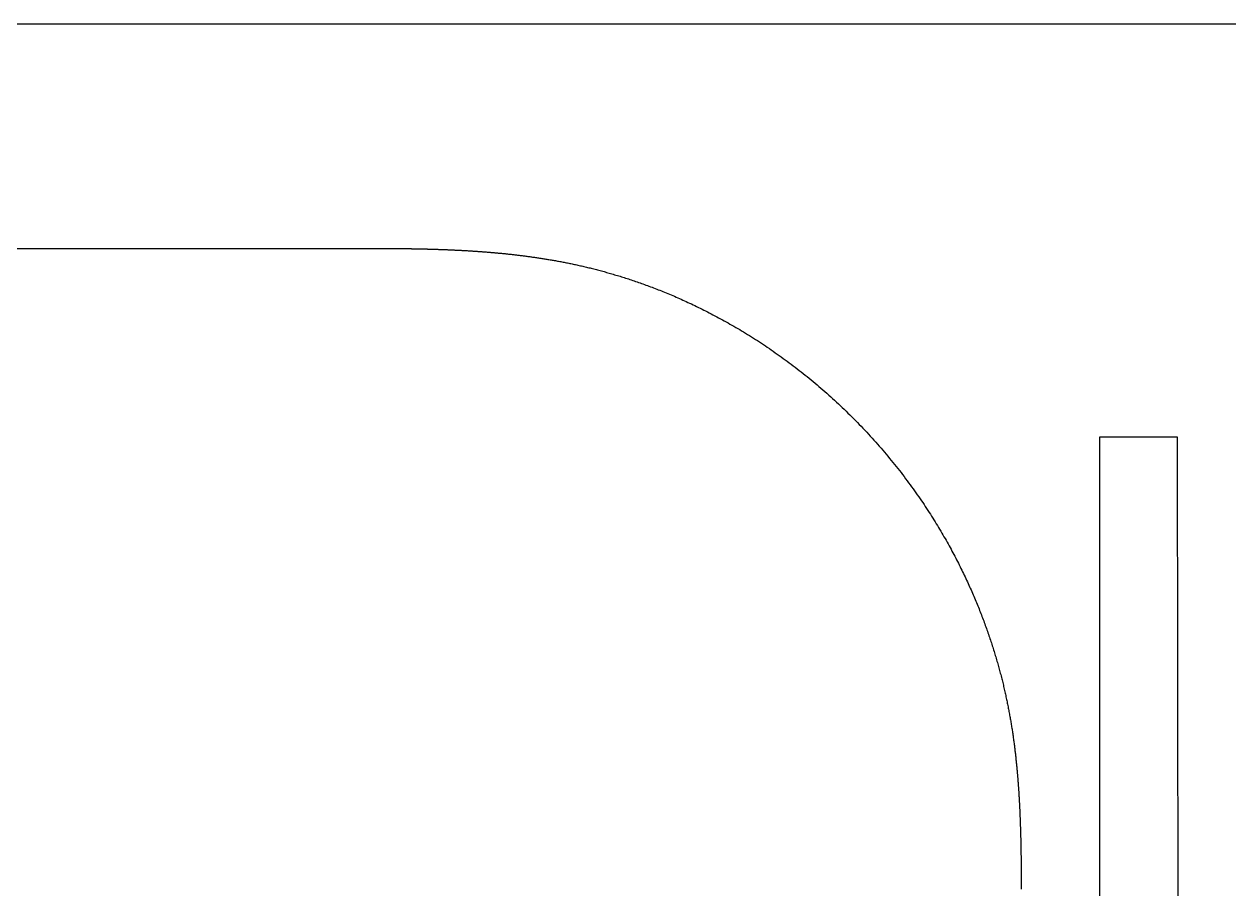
# Model space of a CAD drawing. Extents: x -39 to 318, y 1 to 395.
# Drawn here: x 93.85 to 143.07, y 359.55 to 394.87 of the extents above; entities that cross this region are included whole.
import ezdxf

# ---------------------------------------------------------------- set-up
doc = ezdxf.new("R2010")
doc.units = 0

msp = doc.modelspace()

# ---------------------------------------------------------------- linework, layer by layer
at = {"layer": 'Layer 1'}
for p, q in [((197.072, 394.871), (83.0114, 394.871)), ((85.0071, 385.713), (103.369, 385.713)), ((103.369, 385.713), (103.387, 385.713)), ((103.387, 385.713), (103.405, 385.713)), ((103.405, 385.713), (103.423, 385.713)), ((103.423, 385.713), (103.441, 385.713)), ((103.441, 385.713), (103.459, 385.713)), ((103.459, 385.713), (103.477, 385.713)), ((103.477, 385.713), (103.495, 385.713)), ((103.495, 385.713), (103.513, 385.713)), ((103.513, 385.713), (103.531, 385.713)), ((103.531, 385.713), (103.549, 385.713)), ((103.549, 385.713), (103.568, 385.713)), ((103.568, 385.713), (103.586, 385.713)), ((103.586, 385.713), (103.604, 385.713)), ((103.604, 385.713), (103.622, 385.713)), ((103.622, 385.713), (103.641, 385.713)), ((103.641, 385.713), (103.659, 385.713)), ((103.659, 385.713), (103.678, 385.713)), ((103.678, 385.713), (103.696, 385.713)), ((103.696, 385.713), (103.714, 385.713)), ((103.714, 385.713), (103.733, 385.713)), ((103.733, 385.713), (103.751, 385.713)), ((103.751, 385.713), (103.77, 385.713)), ((103.77, 385.713), (103.789, 385.713)), ((103.789, 385.713), (103.807, 385.713)), ((103.807, 385.713), (103.826, 385.713)), ((103.826, 385.713), (103.845, 385.713)), ((103.845, 385.713), (103.863, 385.713)), ((103.863, 385.713), (103.882, 385.713)), ((103.882, 385.713), (103.901, 385.713)), ((103.901, 385.713), (103.92, 385.713)), ((103.92, 385.713), (103.939, 385.713)), ((103.939, 385.713), (103.958, 385.713)), ((103.958, 385.713), (103.976, 385.713)), ((103.976, 385.713), (103.996, 385.713)), ((103.996, 385.713), (104.015, 385.713)), ((104.015, 385.713), (104.034, 385.713)), ((104.034, 385.713), (104.053, 385.713)), ((104.053, 385.713), (104.072, 385.713)), ((104.072, 385.713), (104.091, 385.713)), ((104.091, 385.713), (104.111, 385.713)), ((104.111, 385.713), (104.13, 385.713)), ((104.13, 385.713), (104.149, 385.713)), ((104.149, 385.713), (104.169, 385.713)), ((104.169, 385.713), (104.188, 385.713)), ((104.188, 385.713), (104.208, 385.713)), ((104.208, 385.713), (104.227, 385.713)), ((104.227, 385.713), (104.247, 385.713)), ((104.247, 385.713), (104.266, 385.713)), ((104.266, 385.713), (104.286, 385.713)), ((104.286, 385.713), (104.306, 385.713)), ((104.306, 385.713), (104.325, 385.713)), ((104.325, 385.713), (104.345, 385.713)), ((104.345, 385.713), (104.364, 385.713)), ((104.364, 385.713), (104.384, 385.713)), ((104.384, 385.713), (104.404, 385.713)), ((104.404, 385.713), (104.423, 385.713)), ((104.423, 385.713), (104.443, 385.713)), ((104.443, 385.713), (104.462, 385.713)), ((104.462, 385.713), (104.482, 385.713)), ((104.482, 385.713), (104.502, 385.713)), ((104.502, 385.713), (104.521, 385.713)), ((104.521, 385.713), (104.541, 385.713)), ((104.541, 385.713), (104.56, 385.713)), ((104.56, 385.713), (104.579, 385.713)), ((104.579, 385.713), (104.599, 385.713)), ((104.599, 385.713), (104.618, 385.713)), ((104.618, 385.713), (104.637, 385.713)), ((104.637, 385.713), (104.657, 385.713)), ((104.657, 385.713), (104.676, 385.713)), ((104.676, 385.713), (104.695, 385.713)), ((104.695, 385.713), (104.714, 385.713)), ((104.714, 385.713), (104.733, 385.713)), ((104.733, 385.713), (104.752, 385.713)), ((104.752, 385.713), (104.771, 385.713)), ((104.771, 385.713), (104.79, 385.713)), ((104.79, 385.713), (104.809, 385.713)), ((104.809, 385.713), (104.827, 385.713)), ((104.827, 385.713), (104.846, 385.713)), ((104.846, 385.713), (104.864, 385.713)), ((104.864, 385.713), (104.883, 385.713)), ((104.883, 385.713), (104.901, 385.713)), ((104.901, 385.713), (104.919, 385.713)), ((104.919, 385.713), (104.937, 385.713)), ((104.937, 385.713), (104.955, 385.713)), ((104.955, 385.713), (104.973, 385.713)), ((104.973, 385.713), (104.991, 385.713)), ((104.991, 385.713), (105.009, 385.713)), ((105.009, 385.713), (105.026, 385.713)), ((105.026, 385.713), (105.044, 385.713)), ((105.044, 385.713), (105.061, 385.713)), ((105.061, 385.713), (105.079, 385.713)), ((105.079, 385.713), (105.096, 385.713)), ((105.096, 385.713), (105.113, 385.713)), ((105.113, 385.713), (105.13, 385.713)), ((105.13, 385.713), (105.147, 385.713)), ((105.147, 385.713), (105.164, 385.713)), ((105.164, 385.713), (105.18, 385.713)), ((105.18, 385.713), (105.197, 385.713)), ((105.197, 385.713), (105.213, 385.713)), ((105.213, 385.713), (105.229, 385.713)), ((105.229, 385.713), (105.246, 385.713)), ((105.246, 385.713), (105.262, 385.713)), ((105.262, 385.713), (105.278, 385.713)), ((105.278, 385.713), (105.293, 385.713)), ((105.293, 385.713), (105.309, 385.713)), ((105.309, 385.713), (105.325, 385.713)), ((105.325, 385.713), (105.341, 385.713)), ((105.341, 385.713), (105.356, 385.713)), ((105.356, 385.713), (105.372, 385.713)), ((105.372, 385.713), (105.387, 385.713)), ((105.387, 385.713), (105.402, 385.713)), ((105.402, 385.713), (105.418, 385.713)), ((105.418, 385.713), (105.433, 385.713)), ((105.433, 385.713), (105.448, 385.713)), ((105.448, 385.713), (105.463, 385.713)), ((105.463, 385.713), (105.478, 385.713)), ((105.478, 385.713), (105.493, 385.713)), ((105.493, 385.713), (105.508, 385.713)), ((105.508, 385.713), (105.522, 385.713)), ((105.522, 385.713), (105.537, 385.713)), ((105.537, 385.713), (105.552, 385.713)), ((105.552, 385.713), (105.567, 385.713)), ((105.567, 385.713), (105.581, 385.713)), ((105.581, 385.713), (105.596, 385.713)), ((105.596, 385.713), (105.61, 385.713)), ((105.61, 385.713), (105.625, 385.713)), ((105.625, 385.713), (105.64, 385.713)), ((105.64, 385.713), (105.654, 385.713)), ((105.654, 385.713), (105.669, 385.713)), ((105.669, 385.713), (105.683, 385.713)), ((105.683, 385.713), (105.697, 385.713)), ((105.697, 385.713), (105.712, 385.713)), ((105.712, 385.713), (105.726, 385.713)), ((105.726, 385.713), (105.741, 385.713)), ((105.741, 385.713), (105.755, 385.713)), ((105.755, 385.713), (105.769, 385.713)), ((105.769, 385.713), (105.784, 385.713)), ((105.784, 385.713), (105.798, 385.713)), ((105.798, 385.713), (105.813, 385.713)), ((105.813, 385.713), (105.827, 385.713)), ((105.827, 385.713), (105.841, 385.713)), ((105.841, 385.713), (105.856, 385.713)), ((105.856, 385.713), (105.87, 385.713)), ((105.87, 385.713), (105.884, 385.713)), ((105.884, 385.713), (105.899, 385.713)), ((105.899, 385.713), (105.913, 385.713)), ((105.913, 385.713), (105.927, 385.713)), ((105.927, 385.713), (105.942, 385.713)), ((105.942, 385.713), (105.956, 385.713)), ((105.956, 385.713), (105.97, 385.713)), ((105.97, 385.713), (105.985, 385.713)), ((105.985, 385.713), (105.999, 385.713)), ((105.999, 385.713), (106.014, 385.713)), ((106.014, 385.713), (106.028, 385.713)), ((106.028, 385.713), (106.042, 385.713)), ((106.042, 385.713), (106.057, 385.713)), ((106.057, 385.713), (106.071, 385.713)), ((106.071, 385.713), (106.086, 385.713)), ((106.086, 385.713), (106.1, 385.713)), ((106.1, 385.713), (106.114, 385.713)), ((106.114, 385.713), (106.129, 385.713)), ((106.129, 385.713), (106.143, 385.713)), ((106.143, 385.713), (106.158, 385.713)), ((106.158, 385.713), (106.172, 385.713)), ((106.172, 385.713), (106.187, 385.713)), ((106.187, 385.713), (106.201, 385.713)), ((106.201, 385.713), (106.216, 385.713)), ((106.216, 385.713), (106.23, 385.713)), ((106.23, 385.713), (106.245, 385.713)), ((106.245, 385.713), (106.259, 385.713)), ((106.259, 385.713), (106.273, 385.713)), ((106.273, 385.713), (106.288, 385.713)), ((106.288, 385.713), (106.302, 385.713)), ((106.302, 385.713), (106.317, 385.713)), ((106.317, 385.713), (106.332, 385.713)), ((106.332, 385.713), (106.346, 385.713)), ((106.346, 385.713), (106.361, 385.713)), ((106.361, 385.713), (106.375, 385.713)), ((106.375, 385.713), (106.39, 385.713)), ((106.39, 385.713), (106.404, 385.713)), ((106.404, 385.713), (106.419, 385.713)), ((106.419, 385.713), (106.433, 385.713)), ((106.433, 385.713), (106.448, 385.713)), ((106.448, 385.713), (106.463, 385.713)), ((106.463, 385.713), (106.477, 385.713)), ((106.477, 385.713), (106.492, 385.713)), ((106.492, 385.713), (106.506, 385.713)), ((106.506, 385.713), (106.521, 385.713)), ((106.521, 385.713), (106.536, 385.713)), ((106.536, 385.713), (106.55, 385.713)), ((106.55, 385.713), (106.565, 385.713)), ((106.565, 385.713), (106.58, 385.713)), ((106.58, 385.713), (106.594, 385.713)), ((106.594, 385.713), (106.609, 385.713)), ((106.609, 385.713), (106.623, 385.713)), ((106.623, 385.713), (106.638, 385.713)), ((106.638, 385.713), (106.653, 385.713)), ((106.653, 385.713), (106.668, 385.713)), ((106.668, 385.713), (106.682, 385.713)), ((106.682, 385.713), (106.697, 385.713)), ((106.697, 385.713), (106.712, 385.713)), ((106.712, 385.713), (106.726, 385.713)), ((106.726, 385.713), (106.741, 385.713)), ((106.741, 385.713), (106.756, 385.713)), ((106.756, 385.713), (106.771, 385.713)), ((106.771, 385.713), (106.786, 385.713)), ((106.786, 385.713), (106.8, 385.713)), ((106.8, 385.713), (106.815, 385.713)), ((106.815, 385.713), (106.83, 385.713)), ((106.83, 385.713), (106.845, 385.713)), ((106.845, 385.713), (106.86, 385.713)), ((106.86, 385.713), (106.874, 385.713)), ((106.874, 385.713), (106.889, 385.713)), ((106.889, 385.713), (106.904, 385.713)), ((106.904, 385.713), (106.919, 385.713)), ((106.919, 385.713), (106.934, 385.713)), ((106.934, 385.713), (106.949, 385.713)), ((106.949, 385.713), (106.964, 385.713)), ((106.964, 385.713), (106.979, 385.713)), ((106.979, 385.713), (106.994, 385.713)), ((106.994, 385.713), (107.009, 385.713)), ((107.009, 385.713), (107.024, 385.713)), ((107.024, 385.713), (107.039, 385.713)), ((107.039, 385.713), (107.054, 385.713)), ((107.054, 385.713), (107.069, 385.713)), ((107.069, 385.713), (107.084, 385.713)), ((107.084, 385.713), (107.099, 385.713)), ((107.099, 385.713), (107.114, 385.713)), ((107.114, 385.713), (107.129, 385.713)), ((107.129, 385.713), (107.144, 385.713)), ((107.144, 385.713), (107.16, 385.713)), ((107.16, 385.713), (107.175, 385.713)), ((107.175, 385.713), (107.19, 385.713)), ((107.19, 385.713), (107.205, 385.713)), ((107.205, 385.713), (107.22, 385.713)), ((107.22, 385.713), (107.236, 385.713)), ((107.236, 385.713), (107.251, 385.713)), ((107.251, 385.713), (107.266, 385.713)), ((107.266, 385.713), (107.281, 385.713)), ((107.281, 385.713), (107.297, 385.713)), ((107.297, 385.713), (107.312, 385.713)), ((107.312, 385.713), (107.327, 385.713)), ((107.327, 385.713), (107.343, 385.713)), ((107.343, 385.713), (107.358, 385.713)), ((107.358, 385.713), (107.373, 385.713)), ((107.373, 385.713), (107.388, 385.713)), ((107.388, 385.713), (107.403, 385.713)), ((107.403, 385.713), (107.419, 385.713)), ((107.419, 385.713), (107.434, 385.713)), ((107.434, 385.713), (107.449, 385.713)), ((107.449, 385.713), (107.464, 385.713)), ((107.464, 385.713), (107.479, 385.713)), ((107.479, 385.713), (107.495, 385.713)), ((107.495, 385.713), (107.51, 385.713)), ((107.51, 385.713), (107.525, 385.713)), ((107.525, 385.713), (107.54, 385.713)), ((107.54, 385.713), (107.555, 385.713)), ((107.555, 385.713), (107.57, 385.713)), ((107.57, 385.713), (107.585, 385.713)), ((107.585, 385.713), (107.6, 385.713)), ((107.6, 385.713), (107.616, 385.713)), ((107.616, 385.713), (107.631, 385.713)), ((107.631, 385.713), (107.646, 385.713)), ((107.646, 385.713), (107.661, 385.713)), ((107.661, 385.713), (107.676, 385.713)), ((107.676, 385.713), (107.691, 385.713)), ((107.691, 385.713), (107.706, 385.713)), ((107.706, 385.713), (107.721, 385.713)), ((107.721, 385.713), (107.736, 385.713)), ((107.736, 385.713), (107.751, 385.713)), ((107.751, 385.713), (107.766, 385.713)), ((107.766, 385.713), (107.781, 385.713)), ((107.781, 385.713), (107.796, 385.713)), ((107.796, 385.713), (107.811, 385.713)), ((107.811, 385.713), (107.826, 385.713)), ((107.826, 385.713), (107.841, 385.713)), ((107.841, 385.713), (107.855, 385.713)), ((107.855, 385.713), (107.87, 385.713)), ((107.87, 385.713), (107.885, 385.713)), ((107.885, 385.713), (107.9, 385.713)), ((107.9, 385.713), (107.915, 385.713)), ((107.915, 385.713), (107.93, 385.713)), ((107.93, 385.713), (107.945, 385.713)), ((107.945, 385.713), (107.96, 385.713)), ((107.96, 385.713), (107.975, 385.713)), ((107.975, 385.713), (107.99, 385.713)), ((107.99, 385.713), (108.005, 385.713)), ((108.005, 385.713), (108.02, 385.713)), ((108.02, 385.713), (108.034, 385.713)), ((108.034, 385.713), (108.049, 385.713)), ((108.049, 385.713), (108.064, 385.713)), ((108.064, 385.713), (108.079, 385.713)), ((108.079, 385.713), (108.094, 385.712)), ((108.094, 385.712), (108.109, 385.712)), ((108.109, 385.712), (108.124, 385.712)), ((108.124, 385.712), (108.139, 385.712)), ((108.139, 385.712), (108.154, 385.712)), ((108.154, 385.712), (108.169, 385.712)), ((108.169, 385.712), (108.184, 385.712)), ((108.184, 385.712), (108.199, 385.712)), ((108.199, 385.712), (108.214, 385.712)), ((108.214, 385.712), (108.229, 385.712)), ((108.229, 385.712), (108.244, 385.712)), ((108.244, 385.712), (108.259, 385.712)), ((108.259, 385.712), (108.274, 385.712)), ((108.274, 385.712), (108.289, 385.712)), ((108.289, 385.712), (108.304, 385.712)), ((108.304, 385.712), (108.32, 385.712)), ((108.32, 385.712), (108.335, 385.712)), ((108.335, 385.712), (108.35, 385.712)), ((108.35, 385.712), (108.365, 385.712)), ((108.365, 385.712), (108.38, 385.712)), ((108.38, 385.712), (108.396, 385.712)), ((108.396, 385.712), (108.411, 385.712)), ((108.411, 385.712), (108.426, 385.711)), ((108.426, 385.711), (108.442, 385.711)), ((108.442, 385.711), (108.457, 385.711)), ((108.457, 385.711), (108.472, 385.711)), ((108.472, 385.711), (108.488, 385.711)), ((108.488, 385.711), (108.503, 385.711)), ((108.503, 385.711), (108.519, 385.711)), ((108.519, 385.711), (108.534, 385.711)), ((108.534, 385.711), (108.55, 385.711)), ((108.55, 385.711), (108.565, 385.711)), ((108.565, 385.711), (108.581, 385.711)), ((108.581, 385.711), (108.596, 385.711)), ((108.596, 385.711), (108.612, 385.711)), ((108.612, 385.711), (108.627, 385.711)), ((108.627, 385.711), (108.643, 385.71)), ((108.643, 385.71), (108.659, 385.71)), ((108.659, 385.71), (108.674, 385.71)), ((108.674, 385.71), (108.69, 385.71)), ((108.69, 385.71), (108.706, 385.71)), ((108.706, 385.71), (108.722, 385.71)), ((108.722, 385.71), (108.738, 385.71)), ((108.738, 385.71), (108.753, 385.71)), ((108.753, 385.71), (108.769, 385.71)), ((108.769, 385.71), (108.785, 385.71)), ((108.785, 385.71), (108.801, 385.709)), ((108.801, 385.709), (108.817, 385.709)), ((108.817, 385.709), (108.833, 385.709)), ((108.833, 385.709), (108.849, 385.709)), ((108.849, 385.709), (108.865, 385.709)), ((108.865, 385.709), (108.88, 385.709)), ((108.88, 385.709), (108.896, 385.709)), ((108.896, 385.709), (108.912, 385.709)), ((108.912, 385.709), (108.928, 385.708)), ((108.928, 385.708), (108.944, 385.708)), ((108.944, 385.708), (108.961, 385.708)), ((108.961, 385.708), (108.977, 385.708)), ((108.977, 385.708), (108.993, 385.708)), ((108.993, 385.708), (109.009, 385.708)), ((109.009, 385.708), (109.025, 385.708)), ((109.025, 385.708), (109.041, 385.708)), ((109.041, 385.708), (109.057, 385.707)), ((109.057, 385.707), (109.073, 385.707)), ((109.073, 385.707), (109.09, 385.707)), ((109.09, 385.707), (109.106, 385.707)), ((109.106, 385.707), (109.122, 385.707)), ((109.122, 385.707), (109.138, 385.707)), ((109.138, 385.707), (109.155, 385.706)), ((109.155, 385.706), (109.171, 385.706)), ((109.171, 385.706), (109.187, 385.706)), ((109.187, 385.706), (109.204, 385.706)), ((109.204, 385.706), (109.22, 385.706)), ((109.22, 385.706), (109.237, 385.705)), ((109.237, 385.705), (109.253, 385.705)), ((109.253, 385.705), (109.27, 385.705)), ((109.27, 385.705), (109.286, 385.705)), ((109.286, 385.705), (109.303, 385.705)), ((109.303, 385.705), (109.319, 385.705)), ((109.319, 385.705), (109.336, 385.704)), ((109.336, 385.704), (109.353, 385.704)), ((109.353, 385.704), (109.369, 385.704)), ((109.369, 385.704), (109.386, 385.704)), ((109.386, 385.704), (109.403, 385.703)), ((109.403, 385.703), (109.42, 385.703)), ((109.42, 385.703), (109.437, 385.703)), ((109.437, 385.703), (109.454, 385.703)), ((109.454, 385.703), (109.471, 385.703)), ((109.471, 385.703), (109.488, 385.702)), ((109.488, 385.702), (109.505, 385.702)), ((109.505, 385.702), (109.522, 385.702)), ((109.522, 385.702), (109.539, 385.702)), ((109.539, 385.702), (109.556, 385.701)), ((109.556, 385.701), (109.574, 385.701)), ((109.574, 385.701), (109.591, 385.701)), ((109.591, 385.701), (109.608, 385.7)), ((109.608, 385.7), (109.626, 385.7)), ((109.626, 385.7), (109.644, 385.7)), ((109.644, 385.7), (109.661, 385.7)), ((109.661, 385.7), (109.679, 385.699)), ((109.679, 385.699), (109.697, 385.699)), ((109.697, 385.699), (109.715, 385.699)), ((109.715, 385.699), (109.733, 385.698)), ((109.733, 385.698), (109.751, 385.698)), ((109.751, 385.698), (109.769, 385.698)), ((109.769, 385.698), (109.787, 385.697)), ((109.787, 385.697), (109.805, 385.697)), ((109.805, 385.697), (109.823, 385.697)), ((109.823, 385.697), (109.842, 385.696)), ((109.842, 385.696), (109.86, 385.696)), ((109.86, 385.696), (109.879, 385.696)), ((109.879, 385.696), (109.898, 385.695)), ((109.898, 385.695), (109.916, 385.695)), ((109.916, 385.695), (109.935, 385.695)), ((109.935, 385.695), (109.954, 385.694)), ((109.954, 385.694), (109.973, 385.694)), ((109.973, 385.694), (109.992, 385.693)), ((109.992, 385.693), (110.012, 385.693)), ((110.012, 385.693), (110.031, 385.693)), ((110.031, 385.693), (110.05, 385.692)), ((110.05, 385.692), (110.07, 385.692)), ((110.07, 385.692), (110.09, 385.691)), ((110.09, 385.691), (110.109, 385.691)), ((110.109, 385.691), (110.129, 385.69)), ((110.129, 385.69), (110.149, 385.69)), ((110.149, 385.69), (110.169, 385.689)), ((110.169, 385.689), (110.189, 385.689)), ((110.189, 385.689), (110.21, 385.689)), ((110.21, 385.689), (110.23, 385.688)), ((110.23, 385.688), (110.25, 385.688)), ((110.25, 385.688), (110.271, 385.687)), ((110.271, 385.687), (110.292, 385.686)), ((110.292, 385.686), (110.313, 385.686)), ((110.313, 385.686), (110.334, 385.685)), ((110.334, 385.685), (110.355, 385.685)), ((110.355, 385.685), (110.376, 385.684)), ((110.376, 385.684), (110.397, 385.684)), ((110.397, 385.684), (110.418, 385.683)), ((110.418, 385.683), (110.44, 385.683)), ((110.44, 385.683), (110.461, 385.682)), ((110.461, 385.682), (110.483, 385.681)), ((110.483, 385.681), (110.505, 385.681)), ((110.505, 385.681), (110.527, 385.68)), ((110.527, 385.68), (110.549, 385.679)), ((110.549, 385.679), (110.571, 385.679)), ((110.571, 385.679), (110.593, 385.678)), ((110.593, 385.678), (110.615, 385.677)), ((110.615, 385.677), (110.638, 385.677)), ((110.638, 385.677), (110.661, 385.676)), ((110.661, 385.676), (110.683, 385.675)), ((110.683, 385.675), (110.706, 385.674)), ((110.706, 385.674), (110.729, 385.674)), ((110.729, 385.674), (110.752, 385.673)), ((110.752, 385.673), (110.775, 385.672)), ((110.775, 385.672), (110.798, 385.671)), ((110.798, 385.671), (110.822, 385.671)), ((110.822, 385.671), (110.845, 385.67)), ((110.845, 385.67), (110.869, 385.669)), ((110.869, 385.669), (110.892, 385.668)), ((110.892, 385.668), (110.916, 385.667)), ((110.916, 385.667), (110.94, 385.666)), ((110.94, 385.666), (110.964, 385.665)), ((110.964, 385.665), (110.988, 385.664)), ((110.988, 385.664), (111.012, 385.664)), ((111.012, 385.664), (111.036, 385.663)), ((111.036, 385.663), (111.061, 385.662)), ((111.061, 385.662), (111.085, 385.661)), ((111.085, 385.661), (111.11, 385.66)), ((111.11, 385.66), (111.135, 385.659)), ((111.135, 385.659), (111.159, 385.658)), ((111.159, 385.658), (111.184, 385.657)), ((111.184, 385.657), (111.209, 385.656)), ((111.209, 385.656), (111.235, 385.655)), ((111.235, 385.655), (111.26, 385.653)), ((111.26, 385.653), (111.285, 385.652)), ((111.285, 385.652), (111.311, 385.651)), ((111.311, 385.651), (111.336, 385.65)), ((111.336, 385.65), (111.362, 385.649)), ((111.362, 385.649), (111.388, 385.648)), ((111.388, 385.648), (111.413, 385.646)), ((111.413, 385.646), (111.439, 385.645)), ((111.439, 385.645), (111.466, 385.644)), ((111.466, 385.644), (111.492, 385.643)), ((111.492, 385.643), (111.518, 385.641)), ((111.518, 385.641), (111.545, 385.64)), ((111.545, 385.64), (111.571, 385.639)), ((111.571, 385.639), (111.598, 385.638)), ((111.598, 385.638), (111.625, 385.636)), ((111.625, 385.636), (111.651, 385.635)), ((111.651, 385.635), (111.678, 385.633)), ((111.678, 385.633), (111.705, 385.632)), ((111.705, 385.632), (111.733, 385.63)), ((111.733, 385.63), (111.76, 385.629)), ((111.76, 385.629), (111.787, 385.627)), ((111.787, 385.627), (111.815, 385.626)), ((111.815, 385.626), (111.843, 385.624)), ((111.843, 385.624), (111.87, 385.623)), ((111.87, 385.623), (111.898, 385.621)), ((111.898, 385.621), (111.926, 385.62)), ((111.926, 385.62), (111.955, 385.618)), ((111.955, 385.618), (111.983, 385.616)), ((111.983, 385.616), (112.011, 385.615)), ((112.011, 385.615), (112.04, 385.613)), ((112.04, 385.613), (112.068, 385.611)), ((112.068, 385.611), (112.097, 385.609)), ((112.097, 385.609), (112.126, 385.607)), ((112.126, 385.607), (112.155, 385.606)), ((112.155, 385.606), (112.184, 385.604)), ((112.184, 385.604), (112.213, 385.602)), ((112.213, 385.602), (112.243, 385.6)), ((112.243, 385.6), (112.272, 385.598)), ((112.272, 385.598), (112.302, 385.596)), ((112.302, 385.596), (112.331, 385.594)), ((112.331, 385.594), (112.361, 385.592)), ((112.361, 385.592), (112.391, 385.59)), ((112.391, 385.59), (112.421, 385.588)), ((112.421, 385.588), (112.452, 385.586)), ((112.452, 385.586), (112.482, 385.583)), ((112.482, 385.583), (112.513, 385.581)), ((112.513, 385.581), (112.543, 385.579)), ((112.543, 385.579), (112.574, 385.577)), ((112.574, 385.577), (112.605, 385.574)), ((112.605, 385.574), (112.636, 385.572)), ((112.636, 385.572), (112.667, 385.569)), ((112.667, 385.569), (112.698, 385.567)), ((112.698, 385.567), (112.73, 385.565)), ((112.73, 385.565), (112.761, 385.562)), ((112.761, 385.562), (112.793, 385.56)), ((112.793, 385.56), (112.825, 385.557)), ((112.825, 385.557), (112.857, 385.554)), ((112.857, 385.554), (112.889, 385.552)), ((112.889, 385.552), (112.921, 385.549)), ((112.921, 385.549), (112.954, 385.546)), ((112.954, 385.546), (112.987, 385.543)), ((112.987, 385.543), (113.019, 385.54)), ((113.019, 385.54), (113.052, 385.538)), ((113.052, 385.538), (113.085, 385.535)), ((113.085, 385.535), (113.118, 385.532)), ((113.118, 385.532), (113.152, 385.529)), ((113.152, 385.529), (113.185, 385.526)), ((113.185, 385.526), (113.219, 385.522)), ((113.219, 385.522), (113.253, 385.519)), ((113.253, 385.519), (113.287, 385.516)), ((113.287, 385.516), (113.321, 385.513)), ((113.321, 385.513), (113.355, 385.509)), ((113.355, 385.509), (113.39, 385.506)), ((113.39, 385.506), (113.424, 385.503)), ((113.424, 385.503), (113.459, 385.499)), ((113.459, 385.499), (113.494, 385.496)), ((113.494, 385.496), (113.529, 385.492)), ((113.529, 385.492), (113.564, 385.488)), ((113.564, 385.488), (113.6, 385.485)), ((113.6, 385.485), (113.636, 385.481)), ((113.636, 385.481), (113.671, 385.477)), ((113.671, 385.477), (113.707, 385.473)), ((113.707, 385.473), (113.743, 385.469)), ((113.743, 385.469), (113.78, 385.465)), ((113.78, 385.465), (113.816, 385.461)), ((113.816, 385.461), (113.853, 385.457)), ((113.853, 385.457), (113.89, 385.453)), ((113.89, 385.453), (113.927, 385.448)), ((113.927, 385.448), (113.964, 385.444)), ((113.964, 385.444), (114.002, 385.44)), ((114.002, 385.44), (114.039, 385.435)), ((114.039, 385.435), (114.077, 385.431)), ((114.077, 385.431), (114.115, 385.426)), ((114.115, 385.426), (114.153, 385.421)), ((114.153, 385.421), (114.191, 385.417)), ((114.191, 385.417), (114.23, 385.412)), ((114.23, 385.412), (114.268, 385.407)), ((114.268, 385.407), (114.307, 385.402)), ((114.307, 385.402), (114.346, 385.397)), ((114.346, 385.397), (114.385, 385.392)), ((114.385, 385.392), (114.424, 385.386)), ((114.424, 385.386), (114.464, 385.381)), ((114.464, 385.381), (114.504, 385.376)), ((114.504, 385.376), (114.543, 385.37)), ((114.543, 385.37), (114.583, 385.365)), ((114.583, 385.365), (114.624, 385.359)), ((114.624, 385.359), (114.664, 385.353)), ((114.664, 385.353), (114.705, 385.347)), ((114.705, 385.347), (114.745, 385.341)), ((114.745, 385.341), (114.786, 385.335)), ((114.786, 385.335), (114.827, 385.329)), ((114.827, 385.329), (114.868, 385.323)), ((114.868, 385.323), (114.91, 385.317)), ((114.91, 385.317), (114.951, 385.311)), ((114.951, 385.311), (114.993, 385.304)), ((114.993, 385.304), (115.035, 385.298)), ((115.035, 385.298), (115.077, 385.291)), ((115.077, 385.291), (115.119, 385.284)), ((115.119, 385.284), (115.162, 385.277)), ((115.162, 385.277), (115.204, 385.27)), ((115.204, 385.27), (115.247, 385.263)), ((115.247, 385.263), (115.29, 385.256)), ((115.29, 385.256), (115.333, 385.249)), ((115.333, 385.249), (115.377, 385.241)), ((115.377, 385.241), (115.42, 385.234)), ((115.42, 385.234), (115.464, 385.226)), ((115.464, 385.226), (115.508, 385.219)), ((115.508, 385.219), (115.552, 385.211)), ((115.552, 385.211), (115.596, 385.203)), ((115.596, 385.203), (115.641, 385.195)), ((115.641, 385.195), (115.685, 385.186)), ((115.685, 385.186), (115.73, 385.178)), ((115.73, 385.178), (115.775, 385.17)), ((115.775, 385.17), (115.82, 385.161)), ((115.82, 385.161), (115.866, 385.152)), ((115.866, 385.152), (115.911, 385.144)), ((115.911, 385.144), (115.957, 385.135)), ((115.957, 385.135), (116.003, 385.125)), ((116.003, 385.125), (116.049, 385.116)), ((116.049, 385.116), (116.096, 385.107)), ((116.096, 385.107), (116.142, 385.097)), ((116.142, 385.097), (116.189, 385.087)), ((116.189, 385.087), (116.236, 385.078)), ((116.236, 385.078), (116.284, 385.068)), ((116.284, 385.068), (116.331, 385.057)), ((116.331, 385.057), (116.379, 385.047)), ((116.379, 385.047), (116.427, 385.037)), ((116.427, 385.037), (116.475, 385.026)), ((116.475, 385.026), (116.523, 385.015)), ((116.523, 385.015), (116.572, 385.004)), ((116.572, 385.004), (116.621, 384.993)), ((116.621, 384.993), (116.67, 384.982)), ((116.67, 384.982), (116.719, 384.97)), ((116.719, 384.97), (116.769, 384.959)), ((116.769, 384.959), (116.818, 384.947)), ((116.818, 384.947), (116.868, 384.935)), ((116.868, 384.935), (116.919, 384.923)), ((116.919, 384.923), (116.969, 384.91)), ((116.969, 384.91), (117.02, 384.898)), ((117.02, 384.898), (117.071, 384.885)), ((117.071, 384.885), (117.122, 384.872)), ((117.122, 384.872), (117.173, 384.859)), ((117.173, 384.859), (117.225, 384.846)), ((117.225, 384.846), (117.276, 384.832)), ((117.276, 384.832), (117.328, 384.818)), ((117.328, 384.818), (117.381, 384.805)), ((117.381, 384.805), (117.433, 384.79)), ((117.433, 384.79), (117.486, 384.776)), ((117.486, 384.776), (117.539, 384.762)), ((117.539, 384.762), (117.592, 384.747)), ((117.592, 384.747), (117.646, 384.732)), ((117.646, 384.732), (117.7, 384.717)), ((117.7, 384.717), (117.754, 384.701)), ((117.754, 384.701), (117.808, 384.686)), ((117.808, 384.686), (117.863, 384.67)), ((117.863, 384.67), (117.917, 384.654)), ((117.917, 384.654), (117.972, 384.637)), ((117.972, 384.637), (118.028, 384.621)), ((118.028, 384.621), (118.083, 384.604)), ((118.083, 384.604), (118.139, 384.587)), ((118.139, 384.587), (118.195, 384.57)), ((118.195, 384.57), (118.252, 384.552)), ((118.252, 384.552), (118.308, 384.534)), ((118.308, 384.534), (118.365, 384.516)), ((118.365, 384.516), (118.422, 384.498)), ((118.422, 384.498), (118.48, 384.48)), ((118.48, 384.48), (118.538, 384.461)), ((118.538, 384.461), (118.596, 384.442)), ((118.596, 384.442), (118.654, 384.422)), ((118.654, 384.422), (118.713, 384.403)), ((118.713, 384.403), (118.771, 384.383)), ((118.771, 384.383), (118.831, 384.363)), ((118.831, 384.363), (118.89, 384.342)), ((118.89, 384.342), (118.95, 384.322)), ((118.95, 384.322), (119.01, 384.301)), ((119.01, 384.301), (119.07, 384.279)), ((119.07, 384.279), (119.131, 384.258)), ((119.131, 384.258), (119.192, 384.236)), ((119.192, 384.236), (119.253, 384.213)), ((119.253, 384.213), (119.315, 384.191)), ((119.315, 384.191), (119.376, 384.168)), ((119.376, 384.168), (119.439, 384.145)), ((119.439, 384.145), (119.501, 384.121)), ((119.501, 384.121), (119.564, 384.097)), ((119.564, 384.097), (119.627, 384.073)), ((119.627, 384.073), (119.691, 384.048)), ((119.691, 384.048), (119.754, 384.023)), ((119.754, 384.023), (119.819, 383.998)), ((119.819, 383.998), (119.883, 383.972)), ((119.883, 383.972), (119.948, 383.946)), ((119.948, 383.946), (120.013, 383.92)), ((120.013, 383.92), (120.079, 383.893)), ((120.079, 383.893), (120.145, 383.866)), ((120.145, 383.866), (120.211, 383.838)), ((120.211, 383.838), (120.278, 383.81)), ((120.278, 383.81), (120.345, 383.782)), ((120.345, 383.782), (120.412, 383.753)), ((120.412, 383.753), (120.48, 383.724)), ((120.48, 383.724), (120.548, 383.694)), ((120.548, 383.694), (120.616, 383.664)), ((120.616, 383.664), (120.685, 383.633)), ((120.685, 383.633), (120.755, 383.603)), ((120.755, 383.603), (120.824, 383.571)), ((120.824, 383.571), (120.894, 383.539)), ((120.894, 383.539), (120.965, 383.507)), ((120.965, 383.507), (121.036, 383.474)), ((121.036, 383.474), (121.107, 383.441)), ((121.107, 383.441), (121.178, 383.407)), ((121.178, 383.407), (121.25, 383.373)), ((121.25, 383.373), (121.323, 383.338)), ((121.323, 383.338), (121.395, 383.303)), ((121.395, 383.303), (121.468, 383.267)), ((121.468, 383.267), (121.542, 383.231)), ((121.542, 383.231), (121.616, 383.194)), ((121.616, 383.194), (121.69, 383.157)), ((121.69, 383.157), (121.764, 383.119)), ((121.764, 383.119), (121.839, 383.08)), ((121.839, 383.08), (121.915, 383.041)), ((121.915, 383.041), (121.99, 383.002)), ((121.99, 383.002), (122.066, 382.962)), ((122.066, 382.962), (122.143, 382.921)), ((122.143, 382.921), (122.219, 382.88)), ((122.219, 382.88), (122.296, 382.839)), ((122.296, 382.839), (122.373, 382.797)), ((122.373, 382.797), (122.451, 382.754)), ((122.451, 382.754), (122.529, 382.711)), ((122.529, 382.711), (122.607, 382.667)), ((122.607, 382.667), (122.685, 382.622)), ((122.685, 382.622), (122.764, 382.577)), ((122.764, 382.577), (122.843, 382.532)), ((122.843, 382.532), (122.922, 382.486)), ((122.922, 382.486), (123.002, 382.439)), ((123.002, 382.439), (123.081, 382.392)), ((123.081, 382.392), (123.161, 382.345)), ((123.161, 382.345), (123.241, 382.297)), ((123.241, 382.297), (123.321, 382.248)), ((123.321, 382.248), (123.401, 382.199)), ((123.401, 382.199), (123.482, 382.149)), ((123.482, 382.149), (123.562, 382.098)), ((123.562, 382.098), (123.643, 382.047)), ((123.643, 382.047), (123.724, 381.996)), ((123.724, 381.996), (123.804, 381.944)), ((123.804, 381.944), (123.885, 381.892)), ((123.885, 381.892), (123.967, 381.838)), ((123.967, 381.838), (124.048, 381.785)), ((124.048, 381.785), (124.129, 381.731)), ((124.129, 381.731), (124.21, 381.676)), ((124.21, 381.676), (124.292, 381.621)), ((124.292, 381.621), (124.373, 381.565)), ((124.373, 381.565), (124.455, 381.509)), ((124.455, 381.509), (124.536, 381.452)), ((124.536, 381.452), (124.618, 381.395)), ((124.618, 381.395), (124.699, 381.337)), ((124.699, 381.337), (124.781, 381.279)), ((124.781, 381.279), (124.862, 381.22)), ((124.862, 381.22), (124.943, 381.16)), ((124.943, 381.16), (125.025, 381.1)), ((125.025, 381.1), (125.106, 381.04)), ((125.106, 381.04), (125.188, 380.979)), ((125.188, 380.979), (125.269, 380.917)), ((125.269, 380.917), (125.35, 380.855)), ((125.35, 380.855), (125.431, 380.793)), ((125.431, 380.793), (125.513, 380.73)), ((125.513, 380.73), (125.594, 380.666)), ((125.594, 380.666), (125.675, 380.602)), ((125.675, 380.602), (125.756, 380.538)), ((125.756, 380.538), (125.836, 380.473)), ((125.836, 380.473), (125.917, 380.407)), ((125.917, 380.407), (125.998, 380.341)), ((125.998, 380.341), (126.078, 380.274)), ((126.078, 380.274), (126.159, 380.207)), ((126.159, 380.207), (126.239, 380.139)), ((126.239, 380.139), (126.319, 380.071)), ((126.319, 380.071), (126.399, 380.003)), ((126.399, 380.003), (126.479, 379.933)), ((126.479, 379.933), (126.559, 379.864)), ((126.559, 379.864), (126.639, 379.793)), ((126.639, 379.793), (126.719, 379.723)), ((126.719, 379.723), (126.798, 379.651)), ((126.798, 379.651), (126.877, 379.58)), ((126.877, 379.58), (126.956, 379.508)), ((126.956, 379.508), (127.035, 379.435)), ((127.035, 379.435), (127.114, 379.362)), ((127.114, 379.362), (127.192, 379.288)), ((127.192, 379.288), (127.271, 379.214)), ((127.271, 379.214), (127.349, 379.139)), ((127.349, 379.139), (127.427, 379.064)), ((127.427, 379.064), (127.504, 378.988)), ((127.504, 378.988), (127.582, 378.912)), ((127.582, 378.912), (127.659, 378.835)), ((127.659, 378.835), (127.736, 378.758)), ((127.736, 378.758), (127.813, 378.68)), ((127.813, 378.68), (127.889, 378.602)), ((127.889, 378.602), (127.966, 378.524)), ((127.966, 378.524), (128.042, 378.445)), ((128.042, 378.445), (128.117, 378.365)), ((128.117, 378.365), (128.193, 378.285)), ((128.193, 378.285), (128.268, 378.205)), ((128.268, 378.205), (128.343, 378.124)), ((128.343, 378.124), (128.417, 378.043)), ((128.417, 378.043), (128.491, 377.962)), ((139.370788, 377.998204), (137.783118, 377.998204)), ((137.783118, 377.998204), (137.783118, 335.170904)), ((140.958458, 377.998204), (139.370788, 377.998204)), ((141.037841, 335.051804), (140.958458, 377.998204)), ((128.491, 377.962), (128.565, 377.88)), ((128.565, 377.88), (128.638, 377.798)), ((128.638, 377.798), (128.71, 377.716)), ((128.71, 377.716), (128.783, 377.634)), ((128.783, 377.634), (128.854, 377.551)), ((128.854, 377.551), (128.926, 377.468)), ((128.926, 377.468), (128.996, 377.386)), ((128.996, 377.386), (129.067, 377.302)), ((129.067, 377.302), (129.136, 377.219)), ((129.136, 377.219), (129.205, 377.136)), ((129.205, 377.136), (129.274, 377.053)), ((129.274, 377.053), (129.341, 376.97)), ((129.341, 376.97), (129.409, 376.886)), ((129.409, 376.886), (129.475, 376.803)), ((129.475, 376.803), (129.541, 376.72)), ((129.541, 376.72), (129.606, 376.637)), ((129.606, 376.637), (129.671, 376.554)), ((129.671, 376.554), (129.734, 376.471)), ((129.734, 376.471), (129.798, 376.388)), ((129.798, 376.388), (129.86, 376.305)), ((129.86, 376.305), (129.922, 376.222)), ((129.922, 376.222), (129.983, 376.14)), ((129.983, 376.14), (130.044, 376.058)), ((130.044, 376.058), (130.103, 375.976)), ((130.103, 375.976), (130.163, 375.894)), ((130.163, 375.894), (130.221, 375.812)), ((130.221, 375.812), (130.279, 375.73)), ((130.279, 375.73), (130.336, 375.649)), ((130.336, 375.649), (130.392, 375.568)), ((130.392, 375.568), (130.448, 375.488)), ((130.448, 375.488), (130.503, 375.407)), ((130.503, 375.407), (130.557, 375.327)), ((130.557, 375.327), (130.611, 375.247)), ((130.611, 375.247), (130.664, 375.168)), ((130.664, 375.168), (130.716, 375.089)), ((130.716, 375.089), (130.768, 375.01)), ((130.768, 375.01), (130.819, 374.931)), ((130.819, 374.931), (130.869, 374.853)), ((130.869, 374.853), (130.919, 374.775)), ((130.919, 374.775), (130.968, 374.697)), ((130.968, 374.697), (131.016, 374.62)), ((131.016, 374.62), (131.064, 374.543)), ((131.064, 374.543), (131.111, 374.466)), ((131.111, 374.466), (131.158, 374.39)), ((131.158, 374.39), (131.204, 374.314)), ((131.204, 374.314), (131.249, 374.238)), ((131.249, 374.238), (131.294, 374.162)), ((131.294, 374.162), (131.338, 374.087)), ((131.338, 374.087), (131.382, 374.012)), ((131.382, 374.012), (131.425, 373.937)), ((131.425, 373.937), (131.468, 373.863)), ((131.468, 373.863), (131.51, 373.789)), ((131.51, 373.789), (131.552, 373.715)), ((131.552, 373.715), (131.593, 373.641)), ((131.593, 373.641), (131.634, 373.568)), ((131.634, 373.568), (131.674, 373.495)), ((131.674, 373.495), (131.714, 373.423)), ((131.714, 373.423), (131.753, 373.35)), ((131.753, 373.35), (131.792, 373.278)), ((131.792, 373.278), (131.83, 373.206)), ((131.83, 373.206), (131.868, 373.135)), ((131.868, 373.135), (131.905, 373.063)), ((131.905, 373.063), (131.942, 372.992)), ((131.942, 372.992), (131.978, 372.922)), ((131.978, 372.922), (132.014, 372.851)), ((132.014, 372.851), (132.049, 372.781)), ((132.049, 372.781), (132.084, 372.711)), ((132.084, 372.711), (132.119, 372.642)), ((132.119, 372.642), (132.153, 372.572)), ((132.153, 372.572), (132.187, 372.503)), ((132.187, 372.503), (132.22, 372.435)), ((132.22, 372.435), (132.253, 372.366)), ((132.253, 372.366), (132.285, 372.298)), ((132.285, 372.298), (132.318, 372.23)), ((132.318, 372.23), (132.349, 372.162)), ((132.349, 372.162), (132.381, 372.095)), ((132.381, 372.095), (132.411, 372.028)), ((132.411, 372.028), (132.442, 371.961)), ((132.442, 371.961), (132.472, 371.895)), ((132.472, 371.895), (132.502, 371.828)), ((132.502, 371.828), (132.531, 371.762)), ((132.531, 371.762), (132.56, 371.696)), ((132.56, 371.696), (132.589, 371.631)), ((132.589, 371.631), (132.617, 371.566)), ((132.617, 371.566), (132.645, 371.501)), ((132.645, 371.501), (132.673, 371.436)), ((132.673, 371.436), (132.7, 371.371)), ((132.7, 371.371), (132.727, 371.307)), ((132.727, 371.307), (132.754, 371.243)), ((132.754, 371.243), (132.78, 371.18)), ((132.78, 371.18), (132.806, 371.116)), ((132.806, 371.116), (132.831, 371.053)), ((132.831, 371.053), (132.857, 370.99)), ((132.857, 370.99), (132.882, 370.927)), ((132.882, 370.927), (132.906, 370.865)), ((132.906, 370.865), (132.931, 370.802)), ((132.931, 370.802), (132.955, 370.74)), ((132.955, 370.74), (132.979, 370.678)), ((132.979, 370.678), (133.002, 370.617)), ((133.002, 370.617), (133.025, 370.555)), ((133.025, 370.555), (133.048, 370.494)), ((133.048, 370.494), (133.071, 370.433)), ((133.071, 370.433), (133.093, 370.373)), ((133.093, 370.373), (133.115, 370.312)), ((133.115, 370.312), (133.137, 370.252)), ((133.137, 370.252), (133.159, 370.192)), ((133.159, 370.192), (133.18, 370.132)), ((133.18, 370.132), (133.201, 370.072)), ((133.201, 370.072), (133.222, 370.012)), ((133.222, 370.012), (133.243, 369.953)), ((133.243, 369.953), (133.263, 369.894)), ((133.263, 369.894), (133.283, 369.835)), ((133.283, 369.835), (133.303, 369.776)), ((133.303, 369.776), (133.322, 369.717)), ((133.322, 369.717), (133.342, 369.659)), ((133.342, 369.659), (133.361, 369.6)), ((133.361, 369.6), (133.38, 369.542)), ((133.38, 369.542), (133.398, 369.484)), ((133.398, 369.484), (133.417, 369.427)), ((133.417, 369.427), (133.435, 369.369)), ((133.435, 369.369), (133.453, 369.311)), ((133.453, 369.311), (133.471, 369.254)), ((133.471, 369.254), (133.488, 369.197)), ((133.488, 369.197), (133.506, 369.14)), ((133.506, 369.14), (133.523, 369.083)), ((133.523, 369.083), (133.54, 369.026)), ((133.54, 369.026), (133.557, 368.97)), ((133.557, 368.97), (133.573, 368.913)), ((133.573, 368.913), (133.589, 368.857)), ((133.589, 368.857), (133.606, 368.801)), ((133.606, 368.801), (133.622, 368.744)), ((133.622, 368.744), (133.637, 368.689)), ((133.637, 368.689), (133.653, 368.633)), ((133.653, 368.633), (133.668, 368.577)), ((133.668, 368.577), (133.683, 368.522)), ((133.683, 368.522), (133.698, 368.466)), ((133.698, 368.466), (133.713, 368.411)), ((133.713, 368.411), (133.728, 368.356)), ((133.728, 368.356), (133.742, 368.302)), ((133.742, 368.302), (133.756, 368.247)), ((133.756, 368.247), (133.77, 368.192)), ((133.77, 368.192), (133.784, 368.138)), ((133.784, 368.138), (133.798, 368.084)), ((133.798, 368.084), (133.811, 368.03)), ((133.811, 368.03), (133.824, 367.976)), ((133.824, 367.976), (133.838, 367.923)), ((133.838, 367.923), (133.851, 367.869)), ((133.851, 367.869), (133.863, 367.816)), ((133.863, 367.816), (133.876, 367.763)), ((133.876, 367.763), (133.888, 367.71)), ((133.888, 367.71), (133.9, 367.657)), ((133.9, 367.657), (133.912, 367.604)), ((133.912, 367.604), (133.924, 367.552)), ((133.924, 367.552), (133.936, 367.5)), ((133.936, 367.5), (133.947, 367.448)), ((133.947, 367.448), (133.959, 367.396)), ((133.959, 367.396), (133.97, 367.345)), ((133.97, 367.345), (133.981, 367.293)), ((133.981, 367.293), (133.992, 367.242)), ((133.992, 367.242), (134.002, 367.191)), ((134.002, 367.191), (134.013, 367.14)), ((134.013, 367.14), (134.023, 367.09)), ((134.023, 367.09), (134.033, 367.039)), ((134.033, 367.039), (134.043, 366.989)), ((134.043, 366.989), (134.053, 366.939)), ((134.053, 366.939), (134.063, 366.889)), ((134.063, 366.889), (134.072, 366.84)), ((134.072, 366.84), (134.082, 366.791)), ((134.082, 366.791), (134.091, 366.742)), ((134.091, 366.742), (134.1, 366.693)), ((134.1, 366.693), (134.109, 366.644)), ((134.109, 366.644), (134.118, 366.596)), ((134.118, 366.596), (134.126, 366.547)), ((134.126, 366.547), (134.135, 366.499)), ((134.135, 366.499), (134.143, 366.452)), ((134.143, 366.452), (134.151, 366.404)), ((134.151, 366.404), (134.159, 366.357)), ((134.159, 366.357), (134.167, 366.309)), ((134.167, 366.309), (134.175, 366.263)), ((134.175, 366.263), (134.183, 366.216)), ((134.183, 366.216), (134.19, 366.169)), ((134.19, 366.169), (134.198, 366.123)), ((134.198, 366.123), (134.205, 366.077)), ((134.205, 366.077), (134.212, 366.031)), ((134.212, 366.031), (134.219, 365.985)), ((134.219, 365.985), (134.226, 365.939)), ((134.226, 365.939), (134.233, 365.894)), ((134.233, 365.894), (134.239, 365.849)), ((134.239, 365.849), (134.246, 365.804)), ((134.246, 365.804), (134.252, 365.759)), ((134.252, 365.759), (134.259, 365.715)), ((134.259, 365.715), (134.265, 365.67)), ((134.265, 365.67), (134.271, 365.626)), ((134.271, 365.626), (134.277, 365.582)), ((134.277, 365.582), (134.283, 365.538)), ((134.283, 365.538), (134.288, 365.495)), ((134.288, 365.495), (134.294, 365.451)), ((134.294, 365.451), (134.3, 365.408)), ((134.3, 365.408), (134.305, 365.365)), ((134.305, 365.365), (134.311, 365.322)), ((134.311, 365.322), (134.316, 365.28)), ((134.316, 365.28), (134.321, 365.237)), ((134.321, 365.237), (134.326, 365.195)), ((134.326, 365.195), (134.331, 365.153)), ((134.331, 365.153), (134.336, 365.111)), ((134.336, 365.111), (134.341, 365.069)), ((134.341, 365.069), (134.346, 365.028)), ((134.346, 365.028), (134.35, 364.986)), ((134.35, 364.986), (134.355, 364.945)), ((134.355, 364.945), (134.359, 364.904)), ((134.359, 364.904), (134.364, 364.863)), ((134.364, 364.863), (134.368, 364.822)), ((134.368, 364.822), (134.372, 364.782)), ((134.372, 364.782), (134.377, 364.741)), ((134.377, 364.741), (134.381, 364.701)), ((134.381, 364.701), (134.385, 364.661)), ((134.385, 364.661), (134.389, 364.622)), ((134.389, 364.622), (134.392, 364.582)), ((134.392, 364.582), (134.396, 364.542)), ((134.396, 364.542), (134.4, 364.503)), ((134.4, 364.503), (134.404, 364.464)), ((134.404, 364.464), (134.407, 364.425)), ((134.407, 364.425), (134.411, 364.386)), ((134.411, 364.386), (134.414, 364.348)), ((134.414, 364.348), (134.418, 364.309)), ((134.418, 364.309), (134.421, 364.271)), ((134.421, 364.271), (134.424, 364.233)), ((134.424, 364.233), (134.428, 364.195)), ((134.428, 364.195), (134.431, 364.157)), ((134.431, 364.157), (134.434, 364.119)), ((134.434, 364.119), (134.437, 364.082)), ((134.437, 364.082), (134.44, 364.045)), ((134.44, 364.045), (134.443, 364.008)), ((134.443, 364.008), (134.446, 363.971)), ((134.446, 363.971), (134.449, 363.934)), ((134.449, 363.934), (134.452, 363.897)), ((134.452, 363.897), (134.454, 363.861)), ((134.454, 363.861), (134.457, 363.824)), ((134.457, 363.824), (134.46, 363.788)), ((134.46, 363.788), (134.462, 363.752)), ((134.462, 363.752), (134.465, 363.717)), ((134.465, 363.717), (134.467, 363.681)), ((134.467, 363.681), (134.47, 363.645)), ((134.47, 363.645), (134.472, 363.61)), ((134.472, 363.61), (134.474, 363.575)), ((134.474, 363.575), (134.477, 363.54)), ((134.477, 363.54), (134.479, 363.505)), ((134.479, 363.505), (134.481, 363.47)), ((134.481, 363.47), (134.483, 363.435)), ((134.483, 363.435), (134.486, 363.401)), ((134.486, 363.401), (134.488, 363.367)), ((134.488, 363.367), (134.49, 363.333)), ((134.49, 363.333), (134.492, 363.299)), ((134.492, 363.299), (134.494, 363.265)), ((134.494, 363.265), (134.496, 363.231)), ((134.496, 363.231), (134.498, 363.197)), ((134.498, 363.197), (134.499, 363.164)), ((134.499, 363.164), (134.501, 363.131)), ((134.501, 363.131), (134.503, 363.098)), ((134.503, 363.098), (134.505, 363.065)), ((134.505, 363.065), (134.507, 363.032)), ((134.507, 363.032), (134.508, 362.999)), ((134.508, 362.999), (134.51, 362.967)), ((134.51, 362.967), (134.512, 362.934)), ((134.512, 362.934), (134.513, 362.902)), ((134.513, 362.902), (134.515, 362.87)), ((134.515, 362.87), (134.516, 362.838)), ((134.516, 362.838), (134.518, 362.806)), ((134.518, 362.806), (134.519, 362.775)), ((134.519, 362.775), (134.521, 362.743)), ((134.521, 362.743), (134.522, 362.712)), ((134.522, 362.712), (134.524, 362.68)), ((134.524, 362.68), (134.525, 362.649)), ((134.525, 362.649), (134.526, 362.618)), ((134.526, 362.618), (134.528, 362.587)), ((134.528, 362.587), (134.529, 362.557)), ((134.529, 362.557), (134.53, 362.526)), ((134.53, 362.526), (134.531, 362.496)), ((134.531, 362.496), (134.533, 362.465)), ((134.533, 362.465), (134.534, 362.435)), ((134.534, 362.435), (134.535, 362.405)), ((134.535, 362.405), (134.536, 362.375)), ((134.536, 362.375), (134.537, 362.345)), ((134.537, 362.345), (134.538, 362.316)), ((134.538, 362.316), (134.539, 362.286)), ((134.539, 362.286), (134.54, 362.257)), ((134.54, 362.257), (134.541, 362.228)), ((134.541, 362.228), (134.542, 362.198)), ((134.542, 362.198), (134.543, 362.169)), ((134.543, 362.169), (134.544, 362.14)), ((134.544, 362.14), (134.545, 362.112)), ((134.545, 362.112), (134.546, 362.083)), ((134.546, 362.083), (134.547, 362.055)), ((134.547, 362.055), (134.548, 362.026)), ((134.548, 362.026), (134.549, 361.998)), ((134.549, 361.998), (134.55, 361.97)), ((134.55, 361.97), (134.551, 361.942)), ((134.551, 361.942), (134.551, 361.914)), ((134.551, 361.914), (134.552, 361.886)), ((134.552, 361.886), (134.553, 361.858)), ((134.553, 361.858), (134.554, 361.831)), ((134.554, 361.831), (134.555, 361.804)), ((134.555, 361.804), (134.555, 361.776)), ((134.555, 361.776), (134.556, 361.749)), ((134.556, 361.749), (134.557, 361.722)), ((134.557, 361.722), (134.557, 361.695)), ((134.557, 361.695), (134.558, 361.668)), ((134.558, 361.668), (134.559, 361.642)), ((134.559, 361.642), (134.559, 361.615)), ((134.559, 361.615), (134.56, 361.588)), ((134.56, 361.588), (134.561, 361.562)), ((134.561, 361.562), (134.561, 361.536)), ((134.561, 361.536), (134.562, 361.51)), ((134.562, 361.51), (134.562, 361.484)), ((134.562, 361.484), (134.563, 361.458)), ((134.563, 361.458), (134.563, 361.432)), ((134.563, 361.432), (134.564, 361.406)), ((134.564, 361.406), (134.565, 361.381)), ((134.565, 361.381), (134.565, 361.355)), ((134.565, 361.355), (134.566, 361.33)), ((134.566, 361.33), (134.566, 361.305)), ((134.566, 361.305), (134.567, 361.279)), ((134.567, 361.279), (134.567, 361.254)), ((134.567, 361.254), (134.567, 361.229)), ((134.567, 361.229), (134.568, 361.205)), ((134.568, 361.205), (134.568, 361.18)), ((134.568, 361.18), (134.569, 361.155)), ((134.569, 361.155), (134.569, 361.131)), ((134.569, 361.131), (134.57, 361.106)), ((134.57, 361.106), (134.57, 361.082)), ((134.57, 361.082), (134.57, 361.058)), ((134.57, 361.058), (134.571, 361.034)), ((134.571, 361.034), (134.571, 361.01)), ((134.571, 361.01), (134.572, 360.986)), ((134.572, 360.986), (134.572, 360.962)), ((134.572, 360.962), (134.572, 360.938)), ((134.572, 360.938), (134.573, 360.915)), ((134.573, 360.915), (134.573, 360.891)), ((134.573, 360.891), (134.573, 360.868)), ((134.573, 360.868), (134.574, 360.845)), ((134.574, 360.845), (134.574, 360.822)), ((134.574, 360.822), (134.574, 360.798)), ((134.574, 360.798), (134.574, 360.775)), ((134.574, 360.775), (134.575, 360.753)), ((134.575, 360.753), (134.575, 360.73)), ((134.575, 360.73), (134.575, 360.707)), ((134.575, 360.707), (134.576, 360.684)), ((134.576, 360.684), (134.576, 360.662)), ((134.576, 360.662), (134.576, 360.64)), ((134.576, 360.64), (134.576, 360.617)), ((134.576, 360.617), (134.577, 360.595)), ((134.577, 360.595), (134.577, 360.573)), ((134.577, 360.573), (134.577, 360.551)), ((134.577, 360.551), (134.577, 360.529)), ((134.577, 360.529), (134.577, 360.507)), ((134.577, 360.507), (134.578, 360.485)), ((134.578, 360.485), (134.578, 360.464)), ((134.578, 360.464), (134.578, 360.442)), ((134.578, 360.442), (134.578, 360.421)), ((134.578, 360.421), (134.578, 360.399)), ((134.578, 360.399), (134.579, 360.378)), ((134.579, 360.378), (134.579, 360.357)), ((134.579, 360.357), (134.579, 360.336)), ((134.579, 360.336), (134.579, 360.315)), ((134.579, 360.315), (134.579, 360.294)), ((134.579, 360.294), (134.58, 360.273)), ((134.58, 360.273), (134.58, 360.252)), ((134.58, 360.252), (134.58, 360.232)), ((134.58, 360.232), (134.58, 360.211)), ((134.58, 360.211), (134.58, 360.19)), ((134.58, 360.19), (134.58, 360.17)), ((134.58, 360.17), (134.58, 360.15)), ((134.58, 360.15), (134.581, 360.13)), ((134.581, 360.13), (134.581, 360.109)), ((134.581, 360.109), (134.581, 360.089)), ((134.581, 360.089), (134.581, 360.069)), ((134.581, 360.069), (134.581, 360.049)), ((134.581, 360.049), (134.581, 360.03)), ((134.581, 360.03), (134.581, 360.01)), ((134.581, 360.01), (134.581, 359.99)), ((134.581, 359.99), (134.581, 359.971)), ((134.581, 359.971), (134.582, 359.951)), ((134.582, 359.951), (134.582, 359.932)), ((134.582, 359.932), (134.582, 359.913)), ((134.582, 359.913), (134.582, 359.893)), ((134.582, 359.893), (134.582, 359.874)), ((134.582, 359.874), (134.582, 359.855)), ((134.582, 359.855), (134.582, 359.836)), ((134.582, 359.836), (134.582, 359.817)), ((134.582, 359.817), (134.582, 359.798)), ((134.582, 359.798), (134.582, 359.78)), ((134.582, 359.78), (134.582, 359.761)), ((134.582, 359.761), (134.582, 359.742)), ((134.582, 359.742), (134.583, 359.724)), ((134.583, 359.724), (134.583, 359.706)), ((134.583, 359.706), (134.583, 359.687)), ((134.583, 359.687), (134.583, 359.669)), ((134.583, 359.669), (134.583, 359.651)), ((134.583, 359.651), (134.583, 359.633)), ((134.583, 359.633), (134.583, 359.614)), ((134.583, 359.614), (134.583, 359.597)), ((134.583, 359.597), (134.583, 359.579)), ((134.583, 359.579), (134.583, 359.561)), ((134.583, 359.561), (134.583, 359.543))]:
    msp.add_line(p, q, dxfattribs=at)

doc.saveas('drawing.dxf')
